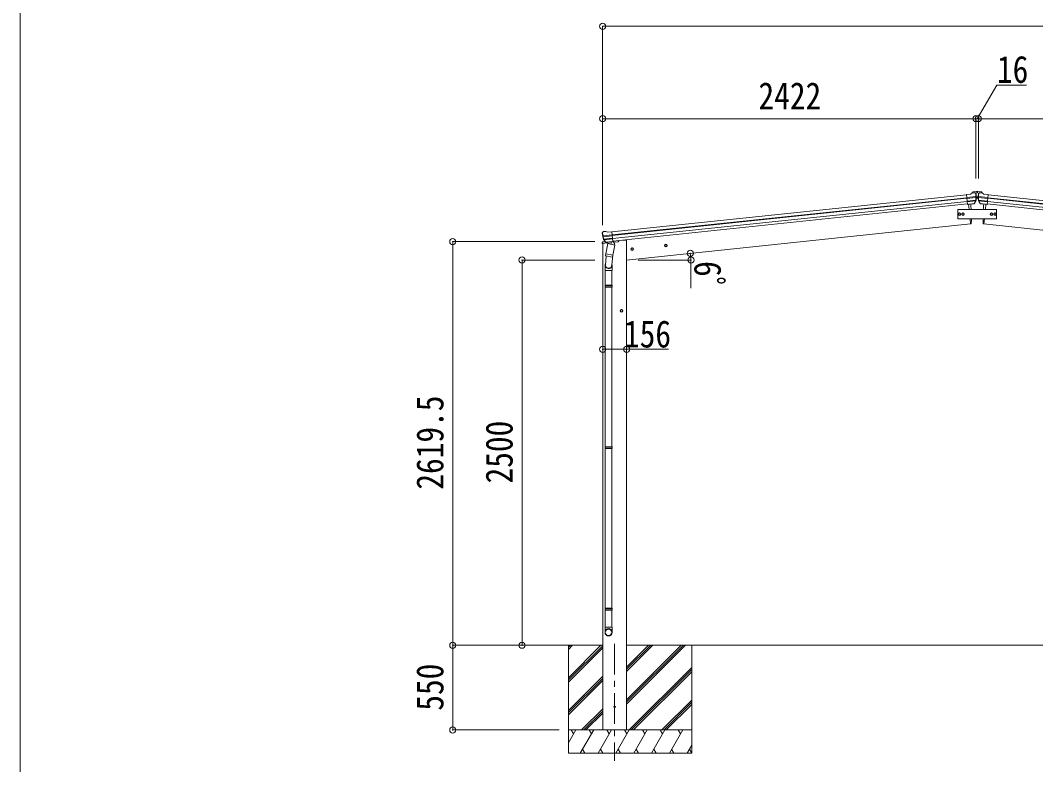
# Model space of a CAD drawing. Units: millimetres at full size, sheet at 1:40; some dimension numbers follow another scale. Extents: x -11243 to 11243, y -7760 to 7760.
# Drawn here: x -11243 to -4656, y -4914 to -83 of the extents above; entities that cross this region are included whole.
import ezdxf
from ezdxf.enums import TextEntityAlignment as Align

# ---------------------------------------------------------------- set-up
doc = ezdxf.new("R2010")
doc.units = ezdxf.units.MM
doc.header["$LTSCALE"] = 40
doc.header["$PDMODE"] = 32
doc.header["$PDSIZE"] = 40
doc.linetypes.add('CHAIN1', pattern=[8, 5, -1, 1, -1])
for name, color, linetype, lineweight in [('0-0_0', 7, 'Continuous', 9), ('0-1_本体', 5, 'CHAIN1', 9), ('0-3_ELV2', 4, 'Continuous', 9), ('0-6_OTH_LINE', 6, 'Continuous', 9), ('0-9_OUTLINE', 7, 'Continuous', 9), ('F-0_240', 7, 'Continuous', 9)]:
    doc.layers.add(name, color=color, linetype=linetype, lineweight=lineweight)
doc.styles.add('ＭＳ ゴシック', font='')
doc.styles.get('ＭＳ ゴシック').set_extended_font_data('MS Gothic')

msp = doc.modelspace()

# ---------------------------------------------------------------- linework, layer by layer
at = {"layer": '0-0_0'}
for p, q in [((-7809.32, -4138.73), (-7465.21, -4138.73)), ((-7687.46, -4138.73), (-7687.46, -4838.73)), ((-7687.46, -4349.96), (-7476.23, -4138.73)), ((-7687.46, -4166.11), (-7660.08, -4138.73)), ((-7687.46, -4151.97), (-7674.22, -4138.73)), ((-7687.46, -4364.1), (-7465.21, -4141.85)), ((-7309.71, -4520.99), (-6927.45, -4138.73)), ((-7309.71, -4492.7), (-6955.73, -4138.73)), ((-7309.71, -4506.85), (-6941.59, -4138.73)), ((-7309.71, -4308.86), (-7139.58, -4138.73)), ((-7309.71, -4294.72), (-7153.72, -4138.73)), ((-7309.71, -4280.57), (-7167.87, -4138.73)), ((-7309.71, -4138.73), (-2761.69, -4138.73)), ((-6887.46, -4138.73), (-6887.46, -4838.73)), ((-7687.46, -4378.24), (-7465.21, -4155.99)), ((-7687.46, -4562.09), (-7465.21, -4339.84)), ((-7293.6, -4688.73), (-6887.46, -4282.59)), ((-7279.46, -4688.73), (-6887.46, -4296.73)), ((-7265.32, -4688.73), (-6887.46, -4310.87)), ((-7687.46, -4576.23), (-7465.21, -4353.98)), ((-7687.46, -4590.37), (-7465.21, -4368.12)), ((-7081.47, -4688.73), (-6887.46, -4494.72)), ((-7067.33, -4688.73), (-6887.46, -4508.86)), ((-7053.19, -4688.73), (-6887.46, -4523.01)), ((-7601.97, -4688.73), (-7465.21, -4551.97)), ((-7587.83, -4688.73), (-7465.21, -4566.11)), ((-7573.69, -4688.73), (-7465.21, -4580.25)), ((-6887.46, -4688.73), (-7687.46, -4688.73)), ((-7687.46, -4772.56), (-7639.06, -4688.73)), ((-7654.06, -4714.71), (-7669.06, -4688.73)), ((-7610.2, -4838.73), (-7523.59, -4688.73)), ((-7538.59, -4714.71), (-7553.6, -4688.73)), ((-7494.73, -4838.73), (-7408.12, -4688.73)), ((-7423.12, -4714.71), (-7438.13, -4688.73)), ((-7379.26, -4838.73), (-7292.65, -4688.73)), ((-7307.65, -4714.71), (-7322.66, -4688.73)), ((-7263.79, -4838.73), (-7177.18, -4688.73)), ((-7192.18, -4714.71), (-7207.18, -4688.73)), ((-7148.32, -4838.73), (-7061.71, -4688.73)), ((-7091.71, -4688.73), (-7076.71, -4714.71)), ((-7032.85, -4838.73), (-6946.24, -4688.73)), ((-6961.24, -4714.71), (-6976.24, -4688.73)), ((-6917.38, -4838.73), (-6887.46, -4786.92)), ((-7687.46, -4838.73), (-6887.46, -4838.73)), ((-7595.2, -4812.75), (-7580.2, -4838.73)), ((-7479.73, -4812.75), (-7464.73, -4838.73)), ((-7364.26, -4812.75), (-7349.26, -4838.73)), ((-7248.79, -4812.75), (-7233.79, -4838.73)), ((-7133.32, -4812.75), (-7118.32, -4838.73)), ((-7017.85, -4812.75), (-7002.85, -4838.73)), ((-6902.38, -4812.75), (-6887.46, -4838.58))]:
    msp.add_line(p, q, dxfattribs=at)
at = {"layer": '0-1_本体'}
msp.add_line((-7387.46, -4129.52), (-7387.46, -4888.73), dxfattribs=at)
at = {"layer": '0-3_ELV2'}
for p, q in [((-7405.3, -1456.72), (-5105.89, -1215.05)), ((-7403.32, -1475.62), (-5103.9, -1233.94)), ((-7402.89, -1479.8), (-5103.47, -1238.12)), ((-5079.58, -1210.27), (-5106.1, -1213.06)), ((-5099.31, -1277.61), (-5106.1, -1213.06)), ((-5103.94, -1233.59), (-5044.2, -1227.31)), ((-5043.72, -1233.17), (-5103.33, -1239.44)), ((-5044.56, -1249.93), (-5101.59, -1255.92)), ((-5079.58, -1210.27), (-5067.98, -1203.3)), ((-5067.2, -1202.87), (-5063.84, -1197.04)), ((-5066.75, -1202.89), (-5053.26, -1201.47)), ((-5039.7, -1194.93), (-5063.84, -1197.04)), ((-5049.6, -1202.55), (-5049.6, -1202.55)), ((-5049.6, -1202.55), (-5044.42, -1206.75)), ((-5043.03, -1210.45), (-5043.34, -1208.6)), ((-5041.72, -1236.43), (-5029.68, -1236.43)), ((-5039.7, -1194.93), (-5031.7, -1194.93)), ((-5034.44, -1199.65), (-5033.6, -1199.65)), ((-5034.44, -1232.35), (-5033.6, -1232.35)), ((-5031.7, -1194.93), (-5007.56, -1197.04)), ((-5028.37, -1210.45), (-5028.06, -1208.6)), ((-5027.67, -1233.17), (-4968.07, -1239.44)), ((-4967.46, -1233.59), (-5027.2, -1227.31)), ((-5021.8, -1202.55), (-5026.98, -1206.75)), ((-5026.84, -1249.93), (-4969.8, -1255.92)), ((-5021.8, -1202.55), (-5021.8, -1202.55)), ((-5004.65, -1202.89), (-5018.14, -1201.47)), ((-5004.2, -1202.87), (-5007.56, -1197.04)), ((-4991.82, -1210.27), (-5003.42, -1203.3)), ((-4991.82, -1210.27), (-4965.3, -1213.06)), ((-4972.08, -1277.61), (-4965.3, -1213.06)), ((-2668.51, -1479.8), (-4967.93, -1238.12)), ((-2668.08, -1475.62), (-4967.49, -1233.94)), ((-2666.09, -1456.72), (-4965.51, -1215.05)), ((-7400.79, -1499.66), (-5101.38, -1257.98)), ((-5099.62, -1274.72), (-7399.03, -1516.39)), ((-5045.95, -1254.59), (-5101.12, -1260.39)), ((-5055.96, -1272.82), (-5099.34, -1277.38)), ((-5099.31, -1277.61), (-5089.37, -1276.56)), ((-5092.43, -1276.89), (-5088.77, -1311.72)), ((-5089.37, -1276.56), (-5089.1, -1276.63)), ((-5089.1, -1276.63), (-5063.77, -1273.96)), ((-5063.77, -1273.96), (-5063.51, -1273.85)), ((-5063.51, -1273.85), (-5055.82, -1273.04)), ((-5054.51, -1271.17), (-5045.06, -1252.87)), ((-5053.46, -1271.6), (-5043.34, -1253.34)), ((-5017.94, -1271.6), (-5028.06, -1253.34)), ((-5016.89, -1271.17), (-5026.34, -1252.87)), ((-5025.45, -1254.59), (-4970.27, -1260.39)), ((-5007.89, -1273.85), (-5015.58, -1273.04)), ((-5015.44, -1272.82), (-4972.06, -1277.38)), ((-5007.63, -1273.96), (-5007.89, -1273.85)), ((-4982.3, -1276.63), (-5007.63, -1273.96)), ((-4978.97, -1276.89), (-4982.63, -1311.72)), ((-4982.03, -1276.56), (-4982.3, -1276.63)), ((-4972.08, -1277.61), (-4982.03, -1276.56)), ((-4971.78, -1274.72), (-2672.36, -1516.39)), ((-2670.61, -1499.66), (-4970.02, -1257.98)), ((-5082.46, -1371.72), (-5079.04, -1404.28)), ((-4988.93, -1371.72), (-4992.36, -1404.28)), ((-5079.04, -1404.28), (-7309.71, -1638.73)), ((-5079.04, -1404.28), (-5076.99, -1403.99)), ((-4992.36, -1404.28), (-4994.41, -1403.99)), ((-4992.36, -1404.28), (-2761.69, -1638.73)), ((-7467.75, -1465.3), (-7467.83, -1463.42)), ((-7466.46, -1460.53), (-7467.16, -1461.39)), ((-7462.97, -1456.21), (-7466.46, -1460.53)), ((-7403.36, -1475.26), (-7463.09, -1481.54)), ((-7462.97, -1456.21), (-7462.96, -1456.21)), ((-7462.34, -1487.38), (-7402.74, -1481.12)), ((-7459.61, -1454.39), (-7459.6, -1454.39)), ((-7444.83, -1522.94), (-7458.53, -1507.19)), ((-7458.04, -1503.6), (-7401.01, -1497.6)), ((-7443.89, -1522.3), (-7456.94, -1506.37)), ((-7455.71, -1507.87), (-7400.54, -1502.07)), ((-7432.04, -1457.52), (-7405.51, -1454.73)), ((-7398.73, -1519.29), (-7405.51, -1454.73)), ((-7360.48, -1512.34), (-7360.91, -1515.57)), ((-7467.46, -1523.89), (-7468.36, -1530.72)), ((-7468.36, -1530.72), (-7434.63, -1527.17)), ((-7465.21, -4688.73), (-7465.21, -1530.39)), ((-7447.95, -1519.53), (-7464.8, -1521.3)), ((-7434.53, -1523.05), (-7442.22, -1523.86)), ((-7442.13, -1523.62), (-7398.75, -1519.06)), ((-7441.38, -1523.86), (-7439.82, -1523.7)), ((-7439.82, -1523.7), (-7402.27, -1519.75)), ((-7434.26, -1523.11), (-7434.53, -1523.05)), ((-7408.93, -1520.45), (-7434.26, -1523.11)), ((-7408.67, -1520.33), (-7408.93, -1520.45)), ((-7398.73, -1519.29), (-7408.67, -1520.33)), ((-7402.27, -1519.75), (-7400.71, -1519.59)), ((-7398.9, -1517.7), (-7397.97, -1517.89)), ((-7394.61, -1522.97), (-7365.34, -1519.89)), ((-7274.28, -1560.09), (-7280.35, -1564.5)), ((-7280.35, -1564.5), (-7279.57, -1571.96)), ((-7279.57, -1571.96), (-7272.71, -1575.02)), ((-7267.43, -1563.14), (-7274.28, -1560.09)), ((-7055.49, -1537.09), (-7061.56, -1541.5)), ((-7061.56, -1541.5), (-7060.77, -1548.97)), ((-7060.77, -1548.97), (-7053.92, -1552.02)), ((-7048.63, -1540.15), (-7055.49, -1537.09)), ((-7343.71, -1960.77), (-7350.21, -1964.53)), ((-7350.21, -1964.53), (-7350.21, -1972.03)), ((-7350.21, -1972.03), (-7343.71, -1975.79)), ((-7337.21, -1964.53), (-7343.71, -1960.77))]:
    msp.add_line(p, q, dxfattribs=at)
for points in [[(-5036.96, -1198.81), (-5037.8, -1198.81), (-5037.8, -1199.65), (-5036.96, -1199.65)], [(-5036.96, -1231.51), (-5037.8, -1231.51), (-5037.8, -1232.35), (-5036.96, -1232.35)], [(-5035.28, -1197.97), (-5035.28, -1197.13), (-5036.12, -1197.13), (-5036.12, -1197.97)], [(-5036.12, -1200.49), (-5036.12, -1201.33), (-5035.28, -1201.33), (-5035.28, -1200.49)], [(-5035.28, -1230.67), (-5035.28, -1229.83), (-5036.12, -1229.83), (-5036.12, -1230.67)], [(-5036.12, -1233.19), (-5036.12, -1234.03), (-5035.28, -1234.03), (-5035.28, -1233.19)], [(-5033.6, -1199.65), (-5033.6, -1198.81), (-5034.44, -1198.81)], [(-5033.6, -1232.35), (-5033.6, -1231.51), (-5034.44, -1231.51)], [(-7446.12, -1452.97), (-7446.12, -1452.97), (-7459.6, -1454.39)], [(-7432.04, -1457.52), (-7444.83, -1453.12), (-7444.83, -1453.12)], [(-7309.71, -4688.73), (-7309.71, -1509.73), (-7329.71, -1509.73), (-7360.57, -1512.97)], [(-7272.71, -1575.02), (-7266.64, -1570.61), (-7267.43, -1563.14)], [(-7053.92, -1552.02), (-7047.85, -1547.61), (-7048.63, -1540.15)], [(-7343.71, -1975.79), (-7337.21, -1972.03), (-7337.21, -1964.53)]]:
    msp.add_lwpolyline(points, dxfattribs=at)
for points in [[(-4910.91, -1371.72), (-4910.91, -1311.72), (-5160.91, -1311.72), (-5160.91, -1371.72)], [(-5158.91, -1341.73), (-5155.16, -1335.23), (-5147.66, -1335.23), (-5143.9, -1341.73), (-5147.66, -1348.23), (-5155.16, -1348.23)], [(-5135.41, -1341.73), (-5131.66, -1335.23), (-5124.16, -1335.23), (-5120.4, -1341.73), (-5124.16, -1348.23), (-5131.66, -1348.23)], [(-4936.4, -1341.72), (-4940.16, -1335.22), (-4947.66, -1335.22), (-4951.41, -1341.72), (-4947.66, -1348.22), (-4940.16, -1348.22)], [(-4912.9, -1341.72), (-4916.66, -1335.22), (-4924.16, -1335.22), (-4927.91, -1341.72), (-4924.16, -1348.22), (-4916.66, -1348.22)]]:
    msp.add_lwpolyline(points, close=True, dxfattribs=at)
for centre, radius in [((-5035.7, -1199.23), 3.5), ((-5035.7, -1231.93), 3.5), ((-5151.41, -1341.73), 8.5), ((-5151.41, -1341.73), 7.7), ((-5151.41, -1341.73), 6.5), ((-5127.91, -1341.73), 8.5), ((-5127.91, -1341.73), 7.7), ((-5127.91, -1341.73), 6.5), ((-4943.91, -1341.72), 8.5), ((-4943.91, -1341.72), 7.7), ((-4943.91, -1341.72), 6.5), ((-4920.41, -1341.72), 8.5), ((-4920.41, -1341.72), 7.7), ((-4920.41, -1341.72), 6.5), ((-7273.5, -1567.55), 8.5), ((-7273.5, -1567.55), 7.7), ((-7273.5, -1567.55), 6.5), ((-7054.7, -1544.56), 8.5), ((-7054.7, -1544.56), 7.7), ((-7054.7, -1544.56), 6.5), ((-7343.71, -1968.28), 8.5), ((-7343.71, -1968.28), 7.7), ((-7343.71, -1968.28), 6.5), ((-7387.46, -4538.73), 4.5)]:
    msp.add_circle(centre, radius, dxfattribs=at)
for centre, radius, start, end in [((-5066.43, -1205.87), 3, 96.02369, 120.97631), ((-5052.74, -1206.44), 5, 51.04426, 95.95574), ((-5236.59, -1232.1), 192.44, 1.4271, 6.57578), ((-5243.92, -1231.56), 200.2, 354.20009, 359.53883), ((-4998.93, -1225.19), 45.32, 182.67122, 185.64518), ((-5043.54, -1234.51), 1.35, 95.1605, 97.91927), ((-5040.93, -1232.95), 2.74, 179.02151, 184.43412), ((-5243.92, -1231.56), 202, 354.13916, 6), ((-5036.96, -1197.97), 0.84, 270, 0), ((-5036.96, -1200.49), 0.84, 0, 90), ((-5036.96, -1230.67), 0.84, 270, 0), ((-5036.96, -1233.19), 0.84, 0, 90), ((-5034.44, -1197.97), 0.84, 180, 270), ((-5034.44, -1200.49), 0.84, 90, 180), ((-5034.44, -1230.67), 0.84, 180, 270), ((-5034.44, -1233.19), 0.84, 90, 180), ((-4827.48, -1231.56), 202, 174, 185.86084), ((-5027.86, -1234.51), 1.35, 82.08073, 84.8395), ((-5030.46, -1232.95), 2.74, 355.56588, 0.97849), ((-4827.48, -1231.56), 200.2, 180.46117, 185.79991), ((-5072.46, -1225.19), 45.32, 354.35482, 357.32878), ((-4834.81, -1232.1), 192.44, 173.42422, 178.5729), ((-5018.66, -1206.44), 5, 84.04426, 128.95574), ((-5004.96, -1205.87), 3, 59.02369, 83.97631), ((-5974.64, -1364.06), 900.99, 3.33022, 5.6433), ((-5056.08, -1270.15), 2.99, 285.2717, 331.00739), ((-5047.73, -1251.49), 3, 332.69111, 354.20009), ((-5045.96, -1251.88), 3, 331, 354.13916), ((-5025.43, -1251.88), 3, 185.86084, 209), ((-5023.67, -1251.49), 3, 185.79991, 207.30889), ((-5015.32, -1270.15), 2.99, 208.99261, 254.7283), ((-4096.76, -1364.06), 900.99, 174.3567, 176.66978), ((-5974.64, -1364.06), 900.99, 357.6414, 359.51282), ((-4096.76, -1364.06), 900.99, 180.48718, 182.3586), ((-5077.41, -1401.02), 3, 278, 357.63919), ((-4993.99, -1401.02), 3, 182.36081, 262), ((-7266.86, -1444.18), 202, 186, 197.86084), ((-7273.92, -1446.23), 192.44, 185.42422, 190.5729), ((-7507.82, -1488.89), 45.32, 6.35482, 9.32878), ((-7459.08, -1459.36), 5, 96.04426, 140.95574), ((-7465.12, -1487.75), 2.74, 7.56588, 12.97849), ((-7462.25, -1488.73), 1.35, 94.08073, 96.8395), ((-7266.86, -1444.18), 200.2, 192.46117, 197.79991), ((-7456.27, -1505.22), 3, 197.86084, 221), ((-7454.62, -1504.47), 3, 197.79991, 219.30889), ((-7445.81, -1455.95), 3, 71.02369, 95.97631), ((-7464.49, -1524.28), 3, 96, 172.5), ((-7442.57, -1520.98), 2.99, 220.99261, 266.7283), ((-7441.43, -1523.36), 0.5, 240.73754, 276), ((-7400.76, -1519.09), 0.5, 276, 311.26246), ((-7365.87, -1514.92), 5, 276, 352.5)]:
    msp.add_arc(centre, radius, start, end, dxfattribs=at)
for centre, major_axis, ratio, start_param, end_param in [((-5045.29, -1210.05), (-0.87, 5.91), 0.020485, 0.671432, 1.5691306), ((-5050.68, -1205.53), (5.88, -1.31), 0.24881, 0.460585, 0.4641038), ((-5046.31, -1209.08), (-2.34, 1.9), 0.995767, 3.9859716, 4.712389), ((-5241.62, -1253.51), (-20.92, 199.05), 0.994373, 4.7113789, 4.7277536), ((-5025.09, -1209.08), (2.34, 1.9), 0.995767, 1.5707963, 2.2972137), ((-4829.78, -1253.51), (20.92, 199.05), 0.994373, 1.5554317, 1.5718064), ((-5020.71, -1205.53), (-5.88, -1.31), 0.24881, 5.8190815, 5.8226003), ((-5026.11, -1210.05), (0.87, 5.91), 0.020485, 4.7140547, 5.6117533), ((-5056.27, -1269.85), (-0.11, 3), 0.642905, 3.2459383, 4.203928), ((-5056.14, -1270.05), (1.66, -2.51), 0.997631, 5.8041905, 5.8929484), ((-5056.21, -1269.94), (3.53, -2.11), 0.650902, 5.2561448, 5.3289554), ((-5053.84, -1269.59), (1.08, 3.13), 0.040856, 2.1135035, 2.1416249), ((-5017.56, -1269.59), (-1.08, 3.13), 0.040856, 4.1415604, 4.1696818), ((-5015.12, -1269.85), (0.11, 3), 0.642905, 2.0792573, 3.037247), ((-5015.19, -1269.94), (-3.53, -2.11), 0.650902, 0.9542299, 1.0270405), ((-5015.26, -1270.05), (-1.66, -2.51), 0.997631, 0.3902369, 0.4789948), ((-7264.55, -1466.13), (-20.92, 199.05), 0.994373, 4.7113789, 4.7277536), ((-7464.83, -1463.28), (1.9, 2.34), 0.995767, 1.5707963, 2.2972137), ((-7461.28, -1458.9), (-5.48, -2.51), 0.24881, 5.8190815, 5.8226003), ((-7465.62, -1464.44), (-0.38, 5.97), 0.020485, 4.7140547, 5.6117533), ((-7264.55, -1466.13), (-20.92, 199.05), 0.994373, 1.5554317, 1.5718064), ((-7444.88, -1520.9), (-1.71, 2.84), 0.040856, 4.1415604, 4.1696818), ((-7442.44, -1520.64), (-0.51, 2.96), 0.642905, 2.0792573, 3.037247), ((-7442.48, -1520.75), (-3.02, -2.79), 0.650902, 0.9542299, 1.0270405), ((-7442.53, -1520.87), (-1.1, -2.8), 0.997631, 0.3902369, 0.4789948)]:
    msp.add_ellipse(centre, major_axis=major_axis, ratio=ratio, start_param=start_param, end_param=end_param, dxfattribs=at)
at = {"layer": '0-6_OTH_LINE'}
for p, q in [((-7465.71, -121.67), (-7465.71, -1412.75)), ((-7465.71, -121.67), (-2605.69, -121.67)), ((-7465.71, -721.67), (-5043.7, -721.67)), ((-5043.7, -721.67), (-5043.7, -1108.85)), ((-5043.7, -721.67), (-5027.72, -721.67)), ((-5027.8, -721.67), (-5027.8, -1108.85)), ((-2605.69, -721.67), (-5027.8, -721.67)), ((-8437.46, -4138.73), (-8437.46, -1519.24)), ((-8437.46, -1519.24), (-7515.71, -1519.24)), ((-7988.46, -4138.73), (-7988.46, -1638.73)), ((-7988.46, -1638.73), (-7515.71, -1638.73)), ((-7309.71, -2218.28), (-7465.21, -2218.28)), ((-8437.46, -4138.73), (-7747.07, -4138.73)), ((-8437.46, -4688.73), (-8437.46, -4138.73)), ((-7988.46, -4138.73), (-7747.07, -4138.73)), ((-8437.46, -4688.73), (-7747.07, -4688.73))]:
    msp.add_line(p, q, dxfattribs=at)
at = {"layer": '0-6_OTH_LINE', "lineweight": 18}
for p, q in [((-6892.76, -1638.78), (-7235.35, -1638.78)), ((-6892.76, -1638.78), (-6892.76, -1820.28)), ((-7309.71, -2218.28), (-7037.67, -2218.28))]:
    msp.add_line(p, q, dxfattribs=at)
at = {"layer": '0-6_OTH_LINE'}
msp.add_lwpolyline([(-5035.66, -721.67), (-4909.28, -502.78), (-4716.12, -502.78)], dxfattribs=at)
msp.add_arc((-7130.55, -1638.78), 237.79, 0, 10.52987, dxfattribs=at)
for p in [(-7465.71, -121.67), (-7465.71, -721.67), (-5043.7, -721.67), (-5027.8, -721.67), (-8437.46, -1519.24), (-6896.76, -1595.33), (-7988.46, -1638.73), (-6892.76, -1638.78), (-7465.21, -2218.28), (-7309.71, -2218.28), (-8437.46, -4138.73), (-7988.46, -4138.73), (-8437.46, -4688.73)]:
    msp.add_point(p, dxfattribs=at)
at = {"layer": '0-9_OUTLINE'}
for p, q in [((-7431.4, -1532.23), (-7444.75, -1597.88)), ((-7441.38, -1523.86), (-7400.71, -1519.59)), ((-7438.02, -1524.16), (-7438.17, -1524.89)), ((-7437.56, -1526.02), (-7412.8, -1535.77)), ((-7386.52, -1541.36), (-7431.4, -1532.23)), ((-7429.22, -1529.3), (-7429.88, -1532.53)), ((-7408.41, -1520.78), (-7411.33, -1535.13)), ((-7399.87, -1607.01), (-7386.52, -1541.36)), ((-7398.9, -1517.7), (-7397.97, -1517.89)), ((-7397.97, -1517.89), (-7386.77, -1534.82)), ((-7386.77, -1534.82), (-7388.03, -1541.05)), ((-7442.35, -1613.17), (-7447.9, -1668.89)), ((-7447.23, -1610.13), (-7444.74, -1597.88)), ((-7447.02, -1611.53), (-7447.02, -1611.53)), ((-7445.69, -1612.49), (-7404.72, -1620.82)), ((-7399.87, -1607.01), (-7444.75, -1597.88)), ((-7399.44, -1604.87), (-7406.09, -1672.62)), ((-7399.89, -1607.01), (-7402.42, -1619.48)), ((-7450.06, -1706.05), (-7450.06, -1671.7)), ((-7404.06, -1706.05), (-7450.06, -1706.05)), ((-7448.06, -1706.05), (-7448.06, -1802.8)), ((-7406.06, -1706.05), (-7406.06, -1802.8)), ((-7404.06, -1671.4), (-7404.06, -1706.05)), ((-7450.06, -1804.8), (-7449.06, -1802.8)), ((-7404.06, -1804.8), (-7450.06, -1804.8)), ((-7404.06, -1812.8), (-7450.06, -1812.8)), ((-7405.06, -1802.8), (-7449.06, -1802.8)), ((-7405.06, -1814.8), (-7449.06, -1814.8)), ((-7448.06, -1814.8), (-7448.06, -2850.98)), ((-7406.06, -1814.8), (-7406.06, -2850.98)), ((-7404.06, -1804.8), (-7405.06, -1802.8)), ((-7404.06, -1812.8), (-7405.06, -1814.8)), ((-7404.06, -1804.8), (-7404.06, -1812.8)), ((-7450.06, -2852.98), (-7449.06, -2850.98)), ((-7404.06, -2852.98), (-7450.06, -2852.98)), ((-7404.06, -2860.98), (-7450.06, -2860.98)), ((-7405.06, -2850.98), (-7449.06, -2850.98)), ((-7405.06, -2862.98), (-7449.06, -2862.98)), ((-7448.06, -2862.98), (-7448.06, -3899.17)), ((-7406.06, -2862.98), (-7406.06, -3899.17)), ((-7404.06, -2852.98), (-7405.06, -2850.98)), ((-7404.06, -2860.98), (-7405.06, -2862.98)), ((-7404.06, -2852.98), (-7404.06, -2860.98)), ((-7450.06, -3901.17), (-7449.06, -3899.17)), ((-7404.06, -3901.17), (-7450.06, -3901.17)), ((-7404.06, -3909.17), (-7450.06, -3909.17)), ((-7405.06, -3899.17), (-7449.06, -3899.17)), ((-7405.06, -3911.17), (-7449.06, -3911.17)), ((-7448.06, -3911.17), (-7448.06, -4021.17)), ((-7406.06, -3911.17), (-7406.06, -4021.17)), ((-7404.06, -3901.17), (-7405.06, -3899.17)), ((-7404.06, -3909.17), (-7405.06, -3911.17)), ((-7404.06, -3901.17), (-7404.06, -3909.17)), ((-7450.06, -4055.31), (-7450.06, -4021.17)), ((-7404.06, -4021.17), (-7450.06, -4021.17)), ((-7404.06, -4055.31), (-7404.06, -4021.17))]:
    msp.add_line(p, q, dxfattribs=at)
for points in [[(-7450.06, -1804.8), (-7450.06, -1812.8), (-7449.06, -1814.8)], [(-7450.06, -2852.98), (-7450.06, -2860.98), (-7449.06, -2862.98)], [(-7450.06, -3901.17), (-7450.06, -3909.17), (-7449.06, -3911.17)]]:
    msp.add_lwpolyline(points, dxfattribs=at)
for centre, radius, start, end in [((-7441.43, -1523.36), 0.5, 240.73754, 276), ((-7438.51, -1524.06), 0.5, 348.5, 96), ((-7437.19, -1525.09), 1, 168.5, 248.5), ((-7412.33, -1534.86), 1.03, 242.53897, 344.46569), ((-7407.83, -1520.94), 0.604, 93.09842, 164.70595), ((-7400.76, -1519.09), 0.5, 276, 311.26246), ((-7445.33, -1610.55), 1.95, 167.54017, 209.97766), ((-7445.29, -1610.53), 2, 209.90962, 258.5), ((-7404.33, -1618.86), 2, 258.5, 341.96843), ((-7420.06, -1671.7), 30, 177.45142, 180)]:
    msp.add_arc(centre, radius, start, end, dxfattribs=at)
for centre, major_axis, ratio, start_param, end_param in [((-7427.06, -1671.4), (23, 0), 0.996195, 2.621936, 6.6074797), ((-7427.06, -1671.4), (21, 0), 0.996195, 3.0215498, 6.2247991), ((-7427.06, -4053.57), (-23, 0), 0.996195, 3.1415927, 6.2831853), ((-7427.06, -4055.31), (-23, 0), 0.996195, 3.1415927, 6.2831853), ((-7427.06, -4055.31), (0, -23.43), 0.981806, 4.712389, 7.8539816)]:
    msp.add_ellipse(centre, major_axis=major_axis, ratio=ratio, start_param=start_param, end_param=end_param, dxfattribs=at)
msp.add_ellipse((-7427.06, -4055.31), major_axis=(21, 0), ratio=0.996195, dxfattribs=at)
at = {"layer": 'F-0_240', "color": 5}
msp.add_line((-11242.74, 7760), (-11242.74, -7760), dxfattribs=at)

# ---------------------------------------------------------------- texts
at = {"layer": '0-6_OTH_LINE', "color": 7, "style": 'ＭＳ ゴシック', "width": 0.85}
for s, p in [('16', (-4907.71, -541.7)), ('2422', (-6454.71, -713.67)), ('156', (-7327.04, -2259.05))]:
    msp.add_text(s, height=176, dxfattribs=at).set_placement(p, align=Align.BOTTOM_LEFT)
for s, rotation, p in [('6ﾟ', 270, (-6923.21, -1645.3)), ('2619.5', 90, (-8445.46, -3128.98)), ('2500', 90, (-7996.46, -3088.73)), ('550', 90, (-8445.46, -4563.73))]:
    msp.add_text(s, height=176, rotation=rotation, dxfattribs=at).set_placement(p, align=Align.BOTTOM_LEFT)

doc.saveas('drawing.dxf')
